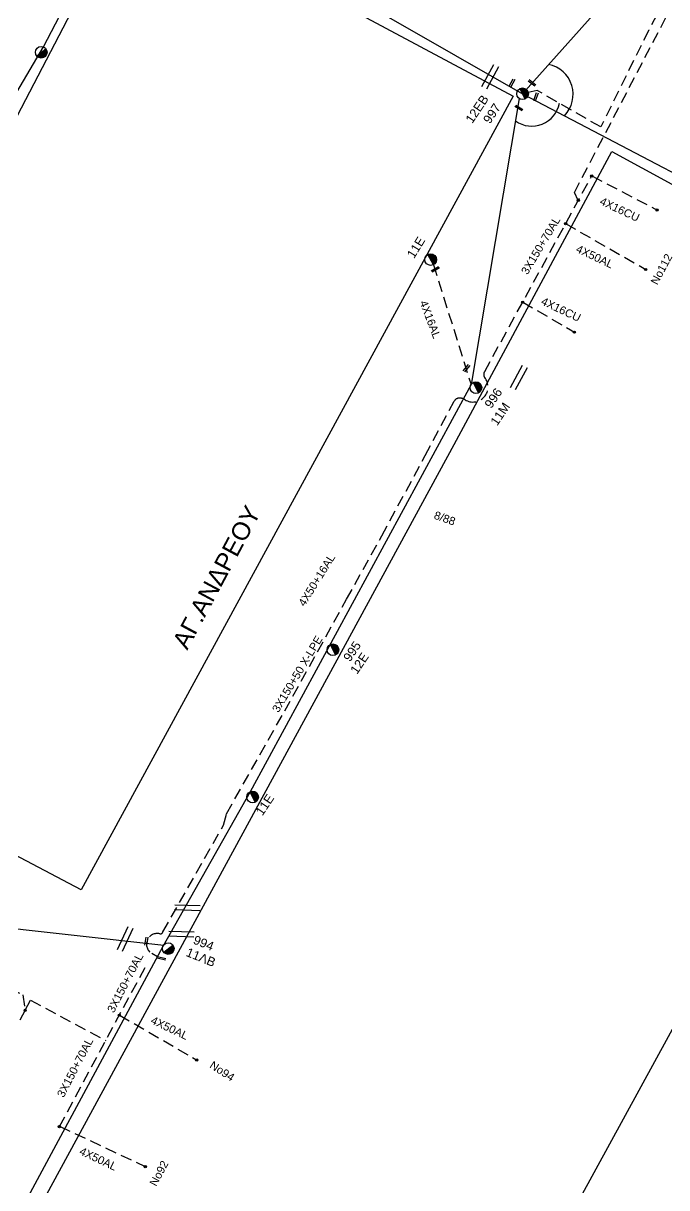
# Model space of a CAD drawing. Header units: millimetres. Extents: x 2101 to 3312, y 775 to 1363.
# Drawn here: x 2504.9 to 2577.4, y 909.6 to 1040.5 of the extents above; entities that cross this region are included whole.
import ezdxf

# ---------------------------------------------------------------- set-up
doc = ezdxf.new("R2010")
doc.units = ezdxf.units.MM
doc.linetypes.add('DASHED', pattern=[19.05, 12.7, -6.35])
for name, color, linetype in [('Άγνωστα', 7, 'Continuous'), ('Γέφυρες Εναέριου Δικτύου', 7, 'Continuous'), ('Γυμνά εναέρια ΧΤ (3Φ)   4x16CU', 7, 'Continuous'), ('Γυμνά εναέρια ΧΤ (3Φ)   4x50AL', 7, 'Continuous'), ('Γυμνά εναέρια ΧΤ και ΦΟΠ (3Φ)   4x50+16AL', 7, 'Continuous'), ('Επιγραφές - Σχήματα', 7, 'Continuous'), ('Καλώδια ΧΤ   3x150+70 XLPE', 7, 'DASHED'), ('Καλώδια ΧΤ   3x150+70AL', 7, 'DASHED'), ('Μηχανική τομή', 7, 'Continuous'), ('Στύλος ΦΜ', 7, 'Continuous'), ('Στύλος ΦΜ @ 1', 7, 'Continuous'), ('Συνδέσεις', 7, 'Continuous'), ('Τομή', 7, 'Continuous'), ('Υπόβαθρο ΔΕΗ', 7, 'Continuous'), ('Υπόγεια καλώδια Παροχών ΧΤ   4x16AL', 7, 'DASHED')]:
    doc.layers.add(name, color=color, linetype=linetype)
doc.styles.add('Annotative', font='arial.ttf')
doc.styles.add('arial', font='arial.ttf')
doc.styles.get("Standard").update_dxf_attribs({"font": 'arial.ttf'})
doc.linetypes.add('SYN_LINE', pattern='A,0.5,-0.0001,["/\\/\\/\\/",Standard,S=0.1,R=0,X=0,Y=-0.05],-0.25', length=0.7501)

# ---------------------------------------------------------------- blocks, each defined once
blk = doc.blocks.new('ΥΠΑΡΧΩΝ ΤΣΙΜΕΝΤΕΝΙΟΣ ΣΤΥΛΟΣ')
at = {"layer": 'Στύλος ΦΜ'}
blk.add_hatch(color=7, dxfattribs=at).paths.add_polyline_path([(-1.29, -2.28, 0.574793), (2.62, 0, 0.268822), (1.3, 2.27)])
at = {"layer": 'Στύλος ΦΜ', "color": 7}
blk.add_line((-1.29, -2.28), (1.3, 2.27), dxfattribs=at)
blk.add_circle((0, 0), 2.62, dxfattribs=at)
at = {"layer": 'Στύλος ΦΜ', "flags": 4}
for tag, p in [('ΑΡΙΘΜΟΣ', (-4.68, 8.05)), ('ΤΥΠΟΣ', (-4.91, 3.03))]:
    blk.add_attdef(tag, p, '', height=4, dxfattribs=at)
blk = doc.blocks.new('ΤΟΜΗ')
at = {"layer": 'Τομή', "ltscale": 40}
for p, q in [((-5.68, 0), (5.68, 0)), ((5.68, -2.33), (-5.68, -2.33))]:
    blk.add_line(p, q, dxfattribs=at)
blk = doc.blocks.new('ΜΗΧΑΝΙΚΗ ΤΟΜΗ')
at = {"layer": 'Μηχανική τομή', "ltscale": 40}
for p, q in [((-1.89, 0.78), (1.89, 0.78)), ((1.89, 0), (-1.89, 0))]:
    blk.add_line(p, q, dxfattribs=at)
blk = doc.blocks.new('_ΣΥΝΔΕΣΗ')
at = {"layer": 'Συνδέσεις', "linetype": 'SYN_LINE', "ltscale": 40}
blk.add_hatch(color=256, dxfattribs=at).paths.add_polyline_path([(0.5, -0.01, 1), (-0.5, -0.01, 1)])
at = {"layer": 'Συνδέσεις'}
blk.add_circle((0, -0.01), 0.5, dxfattribs=at)

msp = doc.modelspace()

# ---------------------------------------------------------------- linework, layer by layer
at = {"layer": 'Άγνωστα', "color": 30}
for points in [[(2561.13, 1032.62), (2586.61, 1061.12), (2590.55, 1066.29), (2592.71, 1068.43)], [(2468.32, 965.45), (2478.6, 985), (2487.28, 1001.52), (2494.89, 1015.99), (2498.45, 1023.04), (2507.2, 1037.9), (2513.02, 1049.09), (2517.04, 1055.39)]]:
    msp.add_lwpolyline(points, dxfattribs=at)
at = {"layer": 'Άγνωστα', "color": 62, "ltscale": 40}
msp.add_lwpolyline([(2517.93, 1056.1), (2538.24, 1045.72), (2561.13, 1032.62)], dxfattribs=at)
at = {"layer": 'Άγνωστα', "color": 5, "ltscale": 40}
msp.add_lwpolyline([(2560.76, 1032.08), (2555.34, 999.93), (2530.46, 954.11), (2520.66, 936.72), (2499.64, 897.82), (2484.93, 870.73), (2464.97, 834.03)], dxfattribs=at)
at = {"layer": 'Άγνωστα', "color": 30, "ltscale": 40}
msp.add_lwpolyline([(2468.35, 964.69), (2488.75, 940.43), (2520.74, 936.87)], dxfattribs=at)
at = {"layer": 'Γέφυρες Εναέριου Δικτύου'}
for centre, radius, start, end in [((2563.41, 1032.56), 3.42, 315.3159, 78.8972), ((2562.17, 1032.15), 3.17, 234.7558, 349.1667)]:
    msp.add_arc(centre, radius, start, end, dxfattribs=at)
at = {"layer": 'Γυμνά εναέρια ΧΤ (3Φ)   4x16CU', "color": 27, "linetype": 'DASHED', "ltscale": 0.1}
for points in [[(2568.92, 1023.38), (2576.28, 1019.55)], [(2561.15, 1009.19), (2566.97, 1005.81)]]:
    msp.add_lwpolyline(points, dxfattribs=at)
at = {"layer": 'Γυμνά εναέρια ΧΤ (3Φ)   4x50AL', "color": 27, "linetype": 'DASHED', "ltscale": 0.1}
msp.add_lwpolyline([(2565.98, 1018.02), (2575, 1012.86)], dxfattribs=at)
at = {"layer": 'Γυμνά εναέρια ΧΤ (3Φ)   4x50AL', "color": 1, "linetype": 'DASHED', "ltscale": 0.1}
for points in [[(2515.76, 929), (2524.46, 923.95)], [(2509.03, 916.5), (2518.67, 911.97)]]:
    msp.add_lwpolyline(points, dxfattribs=at)
at = {"layer": 'Γυμνά εναέρια ΧΤ και ΦΟΠ (3Φ)   4x50+16AL', "color": 30, "ltscale": 40}
msp.add_lwpolyline([(2561.13, 1032.62), (2593.65, 1015.61), (2618.99, 1001.66)], dxfattribs=at)
at = {"layer": 'Καλώδια ΧΤ   3x150+70 XLPE', "color": 5, "ltscale": 0.1}
msp.add_lwpolyline([(2600.84, 1076.13), (2595.27, 1078.92), (2591.91, 1072.09, -0.126893), (2591.29, 1071.36, 0.305464), (2589.41, 1066.49), (2583.46, 1054.92), (2575.33, 1039.76), (2569.94, 1028.89), (2562.78, 1032.99), (2561.77, 1032.76)], format="xyb", dxfattribs=at)
at = {"layer": 'Καλώδια ΧΤ   3x150+70 XLPE', "color": 27, "ltscale": 0.1}
msp.add_lwpolyline([(2567.41, 1020.63), (2566.97, 1021.51), (2586.6, 1059.05), (2590.34, 1066.02), (2590.02, 1068.42), (2592.9, 1072.22), (2595.42, 1078.01), (2600.57, 1075.57)], dxfattribs=at)
at = {"layer": 'Καλώδια ΧΤ   3x150+70AL', "color": 27, "ltscale": 0.1}
msp.add_lwpolyline([(2520.03, 935.56), (2519.4, 935.93, -0.858377), (2520.31, 938.15, 0.412185), (2520.64, 938.35), (2527.48, 950.37), (2527.82, 951.65), (2534.37, 963.21), (2541.33, 975.77), (2545.3, 982.91), (2550.18, 991.94), (2553.44, 998.05, -0.306013), (2554.11, 998.4, -0.112849), (2554.66, 998.21, 0.843354), (2556.88, 1000.71, -0.350707), (2556.88, 1001.4), (2568.92, 1023.38)], format="xyb", dxfattribs=at)
at = {"layer": 'Καλώδια ΧΤ   3x150+70AL', "color": 1, "ltscale": 0.1}
msp.add_lwpolyline([(2460.29, 984.95), (2464.63, 982.72), (2457.42, 969.23), (2465.41, 965.24), (2466.68, 964.5, -0.300183), (2467.6, 962.62), (2462.73, 953.79), (2477.68, 945.42), (2486.73, 940.83), (2486.66, 940.43, 0.552444), (2488.78, 938.46, 0.133961), (2489.85, 939.08), (2504.89, 931.28), (2505.15, 929.55), (2485.58, 893.05)], format="xyb", dxfattribs=at)
for points in [[(2509, 916.46), (2518.9, 934.82)], [(2505.15, 929.55), (2505.75, 930.67), (2514.22, 926.13)]]:
    msp.add_lwpolyline(points, dxfattribs=at)
at = {"layer": 'Υπόβαθρο ΔΕΗ'}
for points in [[(2517.63, 1055.05), (2560.09, 1032.36), (2511.45, 943.09), (2468.96, 965.49), (2504.29, 1030.17), (2513.19, 1047.27), (2517.63, 1055.05)], [(2571.19, 1026.14), (2618.04, 1000.63), (2538.98, 856.13), (2482.95, 825.01), (2466.64, 833.67), (2553.45, 993.18), (2571.19, 1026.14)]]:
    msp.add_lwpolyline(points, dxfattribs=at)
at = {"layer": 'Υπόγεια καλώδια Παροχών ΧΤ   4x16AL', "color": 5, "ltscale": 0.1}
msp.add_lwpolyline([(2551.1, 1013.4), (2555.34, 999.93)], dxfattribs=at)

# ---------------------------------------------------------------- block references
at = {"layer": 'Μηχανική τομή'}
for p, xscale, yscale, zscale, rotation in [((2560.03, 1033.8), 0.2499999999999998, 0.2499999999999998, 0.2499999999999998, 61.34386164855515), ((2562.14, 1033.76), 0.2499999999999998, 0.2499999999999998, 0.2499999999999998, 320.8001251758212), ((2562.73, 1032.25), 0.2499999999999998, 0.2499999999999998, 0.2499999999999998, 70.34868022507158), ((2560.68, 1030.94), 0.2499999999999998, 0.2499999999999998, 0.2499999999999998, 328.0460622320966), ((2551.37, 1012.79), 0.2499999999999998, 0.2499999999999998, 0.2499999999999998, 31.28517658115284), ((2554.9, 1001.7), 0.2499999999999998, 0.2499999999999998, 0.2499999999999998, 50.80012517582124), ((2518.69, 937.32), 0.2499999999999999, 0.2499999999999999, 0.2499999999999999, 259.8112835792926), ((2520.51, 935.48), 0.2499999999999999, 0.2499999999999999, 0.2499999999999999, 167.8013000855018)]:
    msp.add_blockref('ΜΗΧΑΝΙΚΗ ΤΟΜΗ', p, dxfattribs=dict(at, xscale=xscale, yscale=yscale, zscale=zscale, rotation=rotation))
at = {"layer": 'Στύλος ΦΜ @ 1', "ltscale": 40, "xscale": 0.25, "yscale": 0.25, "zscale": 0.25, "rotation": 338.0348720893729}
msp.add_blockref('ΥΠΑΡΧΩΝ ΤΣΙΜΕΝΤΕΝΙΟΣ ΣΤΥΛΟΣ', (2506.96, 1037.29), dxfattribs=at)
at = {"layer": 'Στύλος ΦΜ @ 1', "ltscale": 40}
ref = msp.add_blockref('ΥΠΑΡΧΩΝ ΤΣΙΜΕΝΤΕΝΙΟΣ ΣΤΥΛΟΣ', (2561.13, 1032.62), dxfattribs=dict(at, xscale=0.2499999999999999, yscale=0.2499999999999999, zscale=0.2499999999999999, rotation=56.11631112796076))
ref.add_attrib('ΤΥΠΟΣ', '12EB', (2555.47, 1029.21), dxfattribs={"layer": 'Στύλος ΦΜ', "height": 1, "rotation": 56.1163, "flags": 4})
ref.add_attrib('ΑΡΙΘΜΟΣ', '997', (2557.45, 1029.16), dxfattribs={"layer": 'Στύλος ΦΜ', "height": 1, "rotation": 56.1163, "flags": 4})
ref = msp.add_blockref('ΥΠΑΡΧΩΝ ΤΣΙΜΕΝΤΕΝΙΟΣ ΣΤΥΛΟΣ', (2550.79, 1013.97), dxfattribs=dict(at, xscale=0.25, yscale=0.25, zscale=0.25, rotation=58.1915162669984))
ref.add_attrib('ΑΡΙΘΜΟΣ', '11E', (2548.91, 1014.02), dxfattribs={"layer": 'Στύλος ΦΜ', "height": 1, "rotation": 58.1915, "flags": 4})
ref = msp.add_blockref('ΥΠΑΡΧΩΝ ΤΣΙΜΕΝΤΕΝΙΟΣ ΣΤΥΛΟΣ', (2555.89, 999.57), dxfattribs=dict(at, xscale=0.2499999999999999, yscale=0.2499999999999999, zscale=0.2499999999999999, rotation=56.11631112796076))
ref.add_attrib('ΤΥΠΟΣ', '11M', (2558.27, 995.2), dxfattribs={"layer": 'Στύλος ΦΜ', "height": 1, "rotation": 56.1163, "flags": 4})
ref.add_attrib('ΑΡΙΘΜΟΣ', '996', (2557.61, 997.15), dxfattribs={"layer": 'Στύλος ΦΜ', "height": 1, "rotation": 56.1163, "flags": 4})
ref = msp.add_blockref('ΥΠΑΡΧΩΝ ΤΣΙΜΕΝΤΕΝΙΟΣ ΣΤΥΛΟΣ', (2539.79, 970.09), dxfattribs=dict(at, xscale=0.2499999999999999, yscale=0.2499999999999999, zscale=0.2499999999999999, rotation=56.11631112796076))
ref.add_attrib('ΤΥΠΟΣ', '12E', (2542.5, 967.26), dxfattribs={"layer": 'Στύλος ΦΜ', "height": 1, "rotation": 56.1163, "flags": 4})
ref.add_attrib('ΑΡΙΘΜΟΣ', '995', (2541.71, 968.67), dxfattribs={"layer": 'Στύλος ΦΜ', "height": 1, "rotation": 56.1163, "flags": 4})
ref = msp.add_blockref('ΥΠΑΡΧΩΝ ΤΣΙΜΕΝΤΕΝΙΟΣ ΣΤΥΛΟΣ', (2530.75, 953.53), dxfattribs=dict(at, xscale=0.2499999999999999, yscale=0.2499999999999999, zscale=0.2499999999999999, rotation=56.11631112796076))
ref.add_attrib('ΤΥΠΟΣ', '11E', (2531.85, 951.35), dxfattribs={"layer": 'Στύλος ΦΜ', "height": 1, "rotation": 56.1163, "flags": 4})
ref = msp.add_blockref('ΥΠΑΡΧΩΝ ΤΣΙΜΕΝΤΕΝΙΟΣ ΣΤΥΛΟΣ', (2521.26, 936.48), dxfattribs=dict(at, xscale=0.25, yscale=0.25, zscale=0.25, rotation=338.0348720893729))
ref.add_attrib('ΤΥΠΟΣ', '994', (2523.97, 937.08), dxfattribs={"layer": 'Στύλος ΦΜ', "height": 1, "rotation": 338.0349, "flags": 4})
ref.add_attrib('ΑΡΙΘΜΟΣ', '11ΛΒ', (2523.16, 935.68), dxfattribs={"layer": 'Στύλος ΦΜ', "height": 1, "rotation": 338.0349, "flags": 4})
at = {"layer": 'Συνδέσεις', "xscale": 0.25, "yscale": 0.25, "zscale": 0.25}
for p in [(2568.92, 1023.38), (2567.41, 1020.63), (2576.28, 1019.55), (2565.98, 1018.02), (2575, 1012.86), (2561.15, 1009.19), (2566.97, 1005.81), (2505.15, 929.55), (2515.76, 929), (2524.46, 923.95), (2509, 916.46), (2518.67, 911.97)]:
    msp.add_blockref('_ΣΥΝΔΕΣΗ', p, dxfattribs=at)
at = {"layer": 'Τομή'}
for p, xscale, yscale, zscale, rotation in [((2557.24, 1034.68), 0.2499999999999994, 0.2499999999999994, 0.2499999999999994, 61.61762564555436), ((2560.47, 1000.84), 0.2499999999999994, 0.2499999999999994, 0.2499999999999994, 61.61762564555436), ((2523.41, 941.37), 0.2499999999999996, 0.2499999999999996, 0.2499999999999996, 358.1417564327224), ((2516.67, 937.44), 0.2499999999999996, 0.2499999999999996, 0.2499999999999996, 245.4126898201611), ((2522.74, 938.4), 0.2499999999999996, 0.2499999999999996, 0.2499999999999996, 358.1417564327224)]:
    msp.add_blockref('ΤΟΜΗ', p, dxfattribs=dict(at, xscale=xscale, yscale=yscale, zscale=zscale, rotation=rotation))

# ---------------------------------------------------------------- texts
at = {"layer": 'Άγνωστα', "ltscale": 40, "char_height": 0.9, "width": 69.1904, "attachment_point": 1, "style": 'arial'}
for s, insert, rotation in [('No112', (2575.49, 1011.48), 61.6891), ('8/88', (2551.38, 985.71), 340.5961), ('3X150+50 X-LPE', (2532.88, 963.41), 59.0672), ('No94', (2526.32, 923.9), 326.7126), ('No92', (2519.1, 910.1), 61.6891)]:
    msp.add_mtext(s, dxfattribs=dict(at, insert=insert, rotation=rotation))
at = {"layer": 'Γυμνά εναέρια ΧΤ (3Φ)   4x16CU', "ltscale": 40, "char_height": 0.9, "width": 69.1904, "attachment_point": 1, "rotation": 334.685, "style": 'Annotative'}
for insert in [(2570.12, 1021.04), (2563.51, 1009.79)]:
    msp.add_mtext('4X16CU', dxfattribs=dict(at, insert=insert))
at = {"layer": 'Γυμνά εναέρια ΧΤ (3Φ)   4x50AL', "ltscale": 40, "char_height": 0.9, "width": 69.1904, "attachment_point": 1, "rotation": 334.685, "style": 'arial'}
for insert in [(2567.44, 1015.68), (2519.58, 928.92), (2511.55, 914.2)]:
    msp.add_mtext('4X50AL', dxfattribs=dict(at, insert=insert))
at = {"layer": 'Γυμνά εναέρια ΧΤ και ΦΟΠ (3Φ)   4x50+16AL', "ltscale": 40, "insert": (2535.83, 975.36), "char_height": 0.9, "width": 69.1904, "attachment_point": 1, "rotation": 58.118, "style": 'arial'}
msp.add_mtext('4X50+16AL', dxfattribs=at)
at = {"layer": 'Επιγραφές - Σχήματα', "ltscale": 40, "insert": (2521.63, 970.92), "char_height": 2, "width": 28.8889, "attachment_point": 1, "rotation": 61.8474, "style": 'arial'}
msp.add_mtext('AΓ.ANΔPEOY', dxfattribs=at)
at = {"layer": 'Καλώδια ΧΤ   3x150+70AL', "ltscale": 40, "char_height": 0.9, "width": 69.1904, "attachment_point": 1, "style": 'arial'}
for s, insert, rotation in [('3X150+70AL', (2560.91, 1012.66), 59.0672), ('\\pt17.1,18,18.9;3X150+70AL', (2514.33, 929.6), 62.5666), ('\\pt17.1,18,18.9;3X150+70AL', (2508.68, 920.07), 62.5666)]:
    msp.add_mtext(s, dxfattribs=dict(at, insert=insert, rotation=rotation))
at = {"layer": 'Υπόγεια καλώδια Παροχών ΧΤ   4x16AL', "ltscale": 40, "insert": (2550.37, 1009.49), "char_height": 0.9, "width": 69.1904, "attachment_point": 1, "rotation": 290.8047, "style": 'arial'}
msp.add_mtext('4X16AL', dxfattribs=at)

doc.saveas('drawing.dxf')
